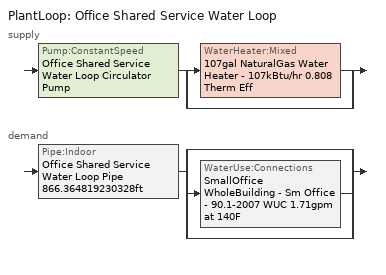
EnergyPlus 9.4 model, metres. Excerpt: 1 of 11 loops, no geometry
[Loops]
PlantLoop 'Office Shared Service Water Loop'
 supply: Pump:ConstantSpeed 'Office Shared Service Water Loop Circulator Pump' > split
  | WaterHeater:Mixed '107gal NaturalGas Water Heater - 107kBtu/hr 0.808 Therm Eff'
  | bypass
 demand: Pipe:Indoor 'Office Shared Service Water Loop Pipe 866.364819230328ft' > split
  | bypass
  | WaterUse:Connections 'SmallOffice WholeBuilding - Sm Office - 90.1-2007 WUC 1.71gpm at 140F'
  | bypass
[Material] Roughness=Smooth; Thermal Absorptance=0.9; Solar Absorptance=0.7; Visible Absorptance=0.7
Name | Thickness {m} | Conductivity {W/m-K} | Density {kg/m3} | Specific Heat {J/kg-K}
Copper pipe 0.75in type L | 0.001143 | 386 | 8906.27 | 385.1856
Fiberglass batt 0.5in | 0.0127 | 0.0663448 | 11.2129 | 837.36
[Construction]
Copper pipe 0.75in type L with 0.5in fiberglass batt: Fiberglass batt 0.5in, Copper pipe 0.75in type L
[PlantLoop]
Office Shared Service Water Loop: Fluid Type=Water; Plant Equipment Operation Scheme=Office Shared Service Water Loop Operation Schemes; Maximum Loop Temperature {C}=60; Minimum Loop Temperature {C}=10; Maximum Loop Flow Rate {m3/s}=Autosize; Minimum Loop Flow Rate {m3/s}=0; Plant Loop Volume {m3}=Autocalculate; Load Distribution Scheme=Optimal; Plant Loop Demand Calculation Scheme=SingleSetpoint
[Sizing:Plant]
Office Shared Service Water Loop: Loop Type=Heating; Design Loop Exit Temperature {C}=60; Loop Design Temperature Difference {deltaC}=5; Sizing Option=NonCoincident; Zone Timesteps in Averaging Window=1; Coincident Sizing Factor Mode=None
[SetpointManager:Scheduled]
Service hot water setpoint manager: Control Variable=Temperature; Schedule=Service Water Loop Temp - 140F; Setpoint Node or NodeList=Office Shared Service Water Loop Supply Outlet Node
[PlantEquipmentOperationSchemes]
Office Shared Service Water Loop Operation Schemes: Control Scheme Object Type 1=PlantEquipmentOperation:HeatingLoad; Control Scheme Name 1=Office Shared Service Water Loop Heating Operation Scheme; Control Scheme Schedule Name 1=Always On Discrete
[PlantEquipmentOperation:HeatingLoad]
Office Shared Service Water Loop Heating Operation Scheme: Load Range Lower Limit 1 {W}=0; Load Range Upper Limit 1 {W}=1000000000; Range Equipment List Name 1=Office Shared Service Water Loop Heating Equipment List
[PlantEquipmentList]
Office Shared Service Water Loop Heating Equipment List: WaterHeater:Mixed, 107gal NaturalGas Water Heater - 107kBtu/hr 0.808 Therm Eff
[Pump:ConstantSpeed]
Office Shared Service Water Loop Circulator Pump: Design Flow Rate {m3/s}=Autosize; Design Pump Head {Pa}=29890.7; Design Power Consumption {W}=Autosize; Motor Efficiency=0.825; Fraction of Motor Inefficiencies to Fluid Stream=0; Pump Control Type=Intermittent; Design Power Sizing Method=PowerPerFlowPerPressure; Design Electric Power per Unit Flow Rate {W/(m3/s)}=348701.1; Design Shaft Power per Unit Flow Rate per Unit Head {W-s/m3-Pa}=1.28205
[WaterHeater:Mixed]
107gal NaturalGas Water Heater - 107kBtu/hr 0.808 Therm Eff: Tank Volume {m3}=0.406672; Setpoint Temperature Schedule=Service Water Loop Temp - 140F; Deadband Temperature Difference {deltaC}=2; Maximum Temperature Limit {C}=60; Heater Control Type=Cycle; Heater Maximum Capacity {W}=31485.1; Heater Ignition Minimum Flow Rate {m3/s}=0; Heater Ignition Delay {s}=0; Heater Fuel Type=NaturalGas; Heater Thermal Efficiency=0.807993; Off Cycle Parasitic Fuel Consumption Rate {W}=0; Off Cycle Parasitic Fuel Type=NaturalGas; Off Cycle Parasitic Heat Fraction to Tank=0; On Cycle Parasitic Fuel Consumption Rate {W}=0; On Cycle Parasitic Fuel Type=NaturalGas; On Cycle Parasitic Heat Fraction to Tank=0; Ambient Temperature Indicator=Schedule; Ambient Temperature Schedule=Water Heater Ambient Temp Schedule - 71.6f; Off Cycle Loss Coefficient to Ambient Temperature {W/K}=8.08916; Off Cycle Loss Fraction to Zone=1; On Cycle Loss Coefficient to Ambient Temperature {W/K}=8.08916; On Cycle Loss Fraction to Zone=1; Use Side Effectiveness=1; Source Side Effectiveness=1; Use Side Design Flow Rate {m3/s}=Autosize; Source Side Design Flow Rate {m3/s}=Autosize; Indirect Water Heating Recovery Time {hr}=1.5; Source Side Flow Control Mode=IndirectHeatPrimarySetpoint
[Pipe:Indoor]
Office Shared Service Water Loop Pipe 866.364819230328ft: Construction=Copper pipe 0.75in type L with 0.5in fiberglass batt; Environment Type=Schedule; Ambient Temperature Schedule=Office Shared Service Water Loop Piping Air Temp - 70F; Ambient Air Velocity Schedule=Office Shared Service Water Loop Piping Air Velocity - 0.67mph; Pipe Inside Diameter {m}=0.019939; Pipe Length {m}=264.068
[WaterUse:Connections]
SmallOffice WholeBuilding - Sm Office - 90.1-2007 WUC 1.71gpm at 140F: Water Use Equipment Name 1=SmallOffice WholeBuilding - Sm Office - 90.1-2007 Service Water Use 1.71gpm at 140F
[WaterUse:Equipment]
SmallOffice WholeBuilding - Sm Office - 90.1-2007 Service Water Use 1.71gpm at 140F: Peak Flow Rate {m3/s}=0.000107585; Flow Rate Fraction Schedule=OfficeSmall BLDG_SWH_SCH; Target Temperature Schedule=Mixed Water At Faucet Temp - 140F; Sensible Fraction Schedule=Fraction Sensible - 0.2; Latent Fraction Schedule=Fraction Latent - 0.05
[Schedule:Day:Interval]
Fraction Latent - 0.05 Default: No, 24:00, 0.05
Fraction Sensible - 0.2 Default: No, 24:00, 0.2
Mixed Water At Faucet Temp - 140F Default; Service Water Loop Temp - 140F Default: No, 24:00, 60
Office Shared Service Water Loop Piping Air Temp - 70F Default: No, 24:00, 21.1111
Office Shared Service Water Loop Piping Air Velocity - 0.67mph Default: No, 24:00, 0.3
OfficeSmall BLDG_SWH_SCH Default: No, 24:00, 0
OfficeSmall BLDG_SWH_SCH Summer Design Day; OfficeSmall BLDG_SWH_SCH Winter Design Day; OfficeSmall BLDG_SWH_SCH WntrDsn|SmrDsn|Wkdy Day: No, 07:00, 0, 08:00, 0.27, 09:00, 0.55, 11:00, 0.64, 12:00, 0.82, 13:00, 1, 14:00, 0.91, 16:00, 0.55, 17:00, 0.73, 19:00, 0.37, 20:00, 0.18, 21:00, 0.27, 22:00, 0.09, 24:00, 0
Water Heater Ambient Temp Schedule - 71.6f Default: No, 24:00, 22
[Schedule:Week:Daily]
Fraction Latent - 0.05 Week Rule - Jan1-Dec31: Fraction Latent - 0.05 Default, Fraction Latent - 0.05 Default, Fraction Latent - 0.05 Default, Fraction Latent - 0.05 Default, Fraction Latent - 0.05 Default, Fraction Latent - 0.05 Default, Fraction Latent - 0.05 Default, Fraction Latent - 0.05 Default, Fraction Latent - 0.05 Default, Fraction Latent - 0.05 Default, Fraction Latent - 0.05 Default, Fraction Latent - 0.05 Default
Fraction Sensible - 0.2 Week Rule - Jan1-Dec31: Fraction Sensible - 0.2 Default, Fraction Sensible - 0.2 Default, Fraction Sensible - 0.2 Default, Fraction Sensible - 0.2 Default, Fraction Sensible - 0.2 Default, Fraction Sensible - 0.2 Default, Fraction Sensible - 0.2 Default, Fraction Sensible - 0.2 Default, Fraction Sensible - 0.2 Default, Fraction Sensible - 0.2 Default, Fraction Sensible - 0.2 Default, Fraction Sensible - 0.2 Default
Mixed Water At Faucet Temp - 140F Week Rule - Jan1-Dec31: Mixed Water At Faucet Temp - 140F Default, Mixed Water At Faucet Temp - 140F Default, Mixed Water At Faucet Temp - 140F Default, Mixed Water At Faucet Temp - 140F Default, Mixed Water At Faucet Temp - 140F Default, Mixed Water At Faucet Temp - 140F Default, Mixed Water At Faucet Temp - 140F Default, Mixed Water At Faucet Temp - 140F Default, Mixed Water At Faucet Temp - 140F Default, Mixed Water At Faucet Temp - 140F Default, Mixed Water At Faucet Temp - 140F Default, Mixed Water At Faucet Temp - 140F Default
Office Shared Service Water Loop Piping Air Temp - 70F Week Rule - Jan1-Dec31: Office Shared Service Water Loop Piping Air Temp - 70F Default, Office Shared Service Water Loop Piping Air Temp - 70F Default, Office Shared Service Water Loop Piping Air Temp - 70F Default, Office Shared Service Water Loop Piping Air Temp - 70F Default, Office Shared Service Water Loop Piping Air Temp - 70F Default, Office Shared Service Water Loop Piping Air Temp - 70F Default, Office Shared Service Water Loop Piping Air Temp - 70F Default, Office Shared Service Water Loop Piping Air Temp - 70F Default, Office Shared Service Water Loop Piping Air Temp - 70F Default, Office Shared Service Water Loop Piping Air Temp - 70F Default, Office Shared Service Water Loop Piping Air Temp - 70F Default, Office Shared Service Water Loop Piping Air Temp - 70F Default
Office Shared Service Water Loop Piping Air Velocity - 0.67mph Week Rule - Jan1-Dec31: Office Shared Service Water Loop Piping Air Velocity - 0.67mph Default, Office Shared Service Water Loop Piping Air Velocity - 0.67mph Default, Office Shared Service Water Loop Piping Air Velocity - 0.67mph Default, Office Shared Service Water Loop Piping Air Velocity - 0.67mph Default, Office Shared Service Water Loop Piping Air Velocity - 0.67mph Default, Office Shared Service Water Loop Piping Air Velocity - 0.67mph Default, Office Shared Service Water Loop Piping Air Velocity - 0.67mph Default, Office Shared Service Water Loop Piping Air Velocity - 0.67mph Default, Office Shared Service Water Loop Piping Air Velocity - 0.67mph Default, Office Shared Service Water Loop Piping Air Velocity - 0.67mph Default, Office Shared Service Water Loop Piping Air Velocity - 0.67mph Default, Office Shared Service Water Loop Piping Air Velocity - 0.67mph Default
OfficeSmall BLDG_SWH_SCH Week Rule - Jan1-Jan5: OfficeSmall BLDG_SWH_SCH WntrDsn|SmrDsn|Wkdy Day, OfficeSmall BLDG_SWH_SCH WntrDsn|SmrDsn|Wkdy Day, OfficeSmall BLDG_SWH_SCH WntrDsn|SmrDsn|Wkdy Day, OfficeSmall BLDG_SWH_SCH WntrDsn|SmrDsn|Wkdy Day, OfficeSmall BLDG_SWH_SCH WntrDsn|SmrDsn|Wkdy Day, OfficeSmall BLDG_SWH_SCH WntrDsn|SmrDsn|Wkdy Day, OfficeSmall BLDG_SWH_SCH Default, OfficeSmall BLDG_SWH_SCH Default, OfficeSmall BLDG_SWH_SCH Summer Design Day, OfficeSmall BLDG_SWH_SCH Winter Design Day, OfficeSmall BLDG_SWH_SCH Default, OfficeSmall BLDG_SWH_SCH Default
OfficeSmall BLDG_SWH_SCH Week Rule - Jan6-Dec31: OfficeSmall BLDG_SWH_SCH Default, OfficeSmall BLDG_SWH_SCH WntrDsn|SmrDsn|Wkdy Day, OfficeSmall BLDG_SWH_SCH WntrDsn|SmrDsn|Wkdy Day, OfficeSmall BLDG_SWH_SCH WntrDsn|SmrDsn|Wkdy Day, OfficeSmall BLDG_SWH_SCH WntrDsn|SmrDsn|Wkdy Day, OfficeSmall BLDG_SWH_SCH WntrDsn|SmrDsn|Wkdy Day, OfficeSmall BLDG_SWH_SCH Default, OfficeSmall BLDG_SWH_SCH Default, OfficeSmall BLDG_SWH_SCH Summer Design Day, OfficeSmall BLDG_SWH_SCH Winter Design Day, OfficeSmall BLDG_SWH_SCH Default, OfficeSmall BLDG_SWH_SCH Default
Service Water Loop Temp - 140F Week Rule - Jan1-Dec31: Service Water Loop Temp - 140F Default, Service Water Loop Temp - 140F Default, Service Water Loop Temp - 140F Default, Service Water Loop Temp - 140F Default, Service Water Loop Temp - 140F Default, Service Water Loop Temp - 140F Default, Service Water Loop Temp - 140F Default, Service Water Loop Temp - 140F Default, Service Water Loop Temp - 140F Default, Service Water Loop Temp - 140F Default, Service Water Loop Temp - 140F Default, Service Water Loop Temp - 140F Default
Water Heater Ambient Temp Schedule - 71.6f Week Rule - Jan1-Dec31: Water Heater Ambient Temp Schedule - 71.6f Default, Water Heater Ambient Temp Schedule - 71.6f Default, Water Heater Ambient Temp Schedule - 71.6f Default, Water Heater Ambient Temp Schedule - 71.6f Default, Water Heater Ambient Temp Schedule - 71.6f Default, Water Heater Ambient Temp Schedule - 71.6f Default, Water Heater Ambient Temp Schedule - 71.6f Default, Water Heater Ambient Temp Schedule - 71.6f Default, Water Heater Ambient Temp Schedule - 71.6f Default, Water Heater Ambient Temp Schedule - 71.6f Default, Water Heater Ambient Temp Schedule - 71.6f Default, Water Heater Ambient Temp Schedule - 71.6f Default
[Schedule:Year]
Fraction Latent - 0.05: Fraction Latent - 0.05 Week Rule - Jan1-Dec31, 1, 1, 12, 31
Fraction Sensible - 0.2: Fraction Sensible - 0.2 Week Rule - Jan1-Dec31, 1, 1, 12, 31
Mixed Water At Faucet Temp - 140F: Mixed Water At Faucet Temp - 140F Week Rule - Jan1-Dec31, 1, 1, 12, 31
Office Shared Service Water Loop Piping Air Temp - 70F: Office Shared Service Water Loop Piping Air Temp - 70F Week Rule - Jan1-Dec31, 1, 1, 12, 31
Office Shared Service Water Loop Piping Air Velocity - 0.67mph: Office Shared Service Water Loop Piping Air Velocity - 0.67mph Week Rule - Jan1-Dec31, 1, 1, 12, 31
OfficeSmall BLDG_SWH_SCH: OfficeSmall BLDG_SWH_SCH Week Rule - Jan1-Jan5, 1, 1, 1, 5, OfficeSmall BLDG_SWH_SCH Week Rule - Jan6-Dec31, 1, 6, 12, 31
Service Water Loop Temp - 140F: Service Water Loop Temp - 140F Week Rule - Jan1-Dec31, 1, 1, 12, 31
Water Heater Ambient Temp Schedule - 71.6f: Water Heater Ambient Temp Schedule - 71.6f Week Rule - Jan1-Dec31, 1, 1, 12, 31
[Schedule:Constant]
Always On Discrete: Hourly Value=1
